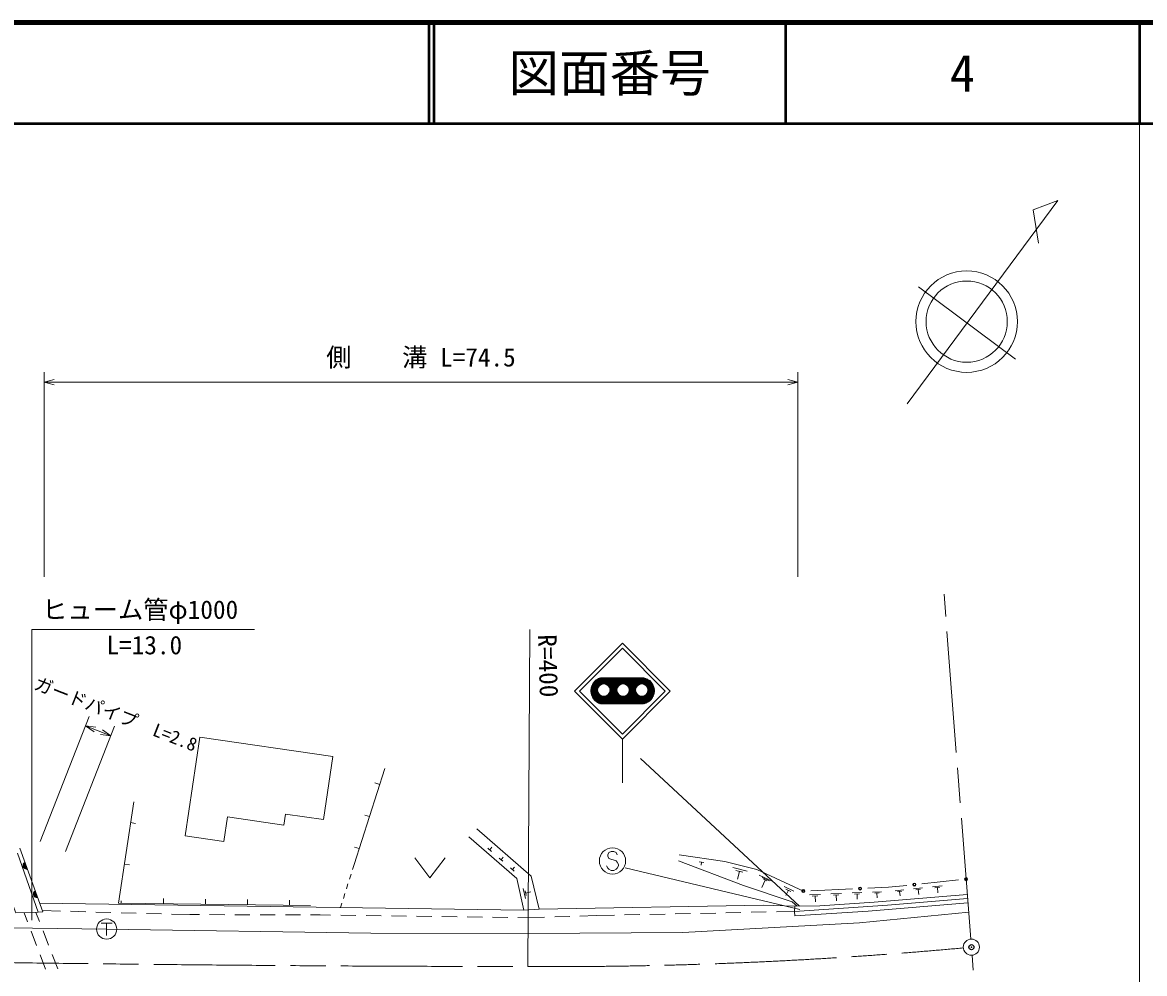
# Model space of a CAD drawing. Units: millimetres, scale not verified. Extents: x 40000 to 680000, y 20000 to 380000.
# Drawn here: x 468589 to 579500, y 285948 to 380000 of the extents above; entities that cross this region are included whole.
import ezdxf
from ezdxf.enums import TextEntityAlignment as Align

# ---------------------------------------------------------------- set-up
doc = ezdxf.new("R2010")
doc.units = ezdxf.units.MM
doc.header["$LTSCALE"] = 1000
doc.header["$PDMODE"] = 32
doc.header["$PDSIZE"] = 500
doc.linetypes.add('CHAIN', pattern=[18.5, 12, -1.5, 3.5, -1.5])
for name, color, linetype, lineweight in [('M-BGD', 7, 'Continuous', 13), ('M-BGD-EXST', 7, 'Continuous', 13), ('M-BMK', 2, 'CHAIN', 13), ('M-BMK-OTRS', 5, 'Continuous', 13), ('M-BMK-SRVR', 3, 'Continuous', 13), ('M-STR-HTXT', 7, 'Continuous', 13), ('M-STR-STRC', 7, 'Continuous', 13), ('M-TTL', 2, 'Continuous', 140), ('M-TTL-BAND', 7, 'Continuous', 13), ('M-TTL-LINE', 7, 'Continuous', 50)]:
    doc.layers.add(name, color=color, linetype=linetype, lineweight=lineweight)
doc.layers.add('M-OTRS', color=6, linetype='Continuous')
doc.layers.add('M-TTL-TXT', color=7, linetype='Continuous')
doc.styles.add('ＭＳ ゴシック', font='')
doc.styles.get('ＭＳ ゴシック').set_extended_font_data('MS Gothic')

msp = doc.modelspace()

# ---------------------------------------------------------------- linework, layer by layer
at = {"layer": 'M-BGD'}
for p, q in [((486111, 309340), (484674, 299569)), ((486111, 309340), (499274, 307405)), ((498357, 301167), (499274, 307405)), ((504418, 306227), (501374, 296721)), ((503910, 304642), (503434, 304795)), ((478093, 292912), (479587, 302933)), ((494429, 300621), (494591, 301721)), ((494591, 301721), (498357, 301167)), ((479280, 300877), (479775, 300803)), ((488487, 299008), (488845, 301443)), ((494429, 300621), (488845, 301443)), ((502896, 301474), (502420, 301626)), ((484674, 299569), (488487, 299008)), ((501882, 298305), (501405, 298457)), ((514775, 298186), (514988, 298432)), ((507370, 297405), (508870, 295405)), ((508870, 295405), (510370, 297405)), ((514959, 298026), (514590, 298346)), ((516083, 297051), (515714, 297371)), ((515898, 297211), (516112, 297457)), ((478668, 296764), (479162, 296690)), ((501374, 296721), (501222, 296244)), ((517206, 296077), (516838, 296396)), ((517022, 296236), (517235, 296482)), ((535486, 296990), (535927, 296926)), ((535706, 296958), (535664, 296664)), ((538792, 296422), (540210, 296065)), ((539099, 296144), (539808, 295965)), ((501069, 295768), (500917, 295292)), ((539454, 296054), (539264, 295298)), ((541397, 295692), (542764, 295061)), ((541996, 295194), (541659, 294465)), ((541697, 295443), (542380, 295127)), ((541825, 295273), (542167, 295115)), ((557494, 294824), (561117, 295206)), ((500764, 294816), (500612, 294340)), ((518300, 293381), (518080, 294359)), ((518376, 293655), (518265, 294144)), ((518321, 293899), (518842, 294017)), ((543863, 294552), (544846, 294098)), ((544048, 294308), (544540, 294080)), ((544294, 294194), (544052, 293670)), ((546525, 294142), (550636, 294321)), ((550589, 293919), (551560, 293961)), ((552135, 294387), (554190, 294477)), ((552602, 294007), (553488, 294046)), ((552828, 293899), (553271, 293918)), ((554190, 294477), (556002, 294667)), ((554851, 294144), (555696, 294233)), ((555074, 294054), (555496, 294098)), ((555285, 294076), (555333, 293626)), ((556661, 294335), (557563, 294430)), ((556899, 294238), (557350, 294286)), ((557125, 294262), (557175, 293781)), ((558528, 294531), (559490, 294632)), ((558782, 294428), (559263, 294479)), ((559022, 294453), (559076, 293940)), ((497067, 292695), (478093, 292912)), ((478357, 292909), (478360, 293139)), ((482515, 292862), (482521, 293362)), ((486673, 292814), (486679, 293314)), ((490831, 292766), (490836, 293266)), ((494988, 292719), (494994, 293219)), ((500155, 292911), (500018, 292485)), ((500460, 293863), (500307, 293387)), ((546380, 293735), (547476, 293783)), ((546661, 293601), (547208, 293625)), ((546935, 293613), (546960, 293028)), ((548496, 293827), (549549, 293873)), ((548766, 293699), (549292, 293722)), ((549029, 293710), (549054, 293148)), ((550838, 293800), (551323, 293821)), ((551081, 293811), (551103, 293293)), ((553050, 293908), (553071, 293436)), ((468753, 291970), (469095, 291071)), ((470268, 291096), (469919, 291999)), ((472341, 292131), (470547, 292181)), ((474840, 292062), (473341, 292104)), ((477339, 291994), (475840, 292035)), ((479838, 291925), (478339, 291966)), ((482337, 291856), (480838, 291897)), ((485131, 291779), (483337, 291828)), ((486077, 291777), (485131, 291779)), ((488577, 291770), (487077, 291774)), ((491077, 291763), (489577, 291767)), ((493577, 291757), (492077, 291761)), ((496077, 291750), (494577, 291754)), ((498023, 291745), (497077, 291748)), ((499054, 291731), (498023, 291745)), ((501554, 291697), (500054, 291717)), ((527112, 291720), (525310, 291681)), ((529612, 291773), (528112, 291741)), ((532111, 291826), (530611, 291794)), ((534610, 291879), (533111, 291847)), ((537110, 291932), (535610, 291900)), ((539609, 291985), (538110, 291953)), ((542109, 292038), (540609, 292006)), ((544911, 292097), (543109, 292059)), ((544911, 292097), (544927, 292619)), ((504054, 291663), (502554, 291683)), ((506554, 291629), (505054, 291649)), ((509053, 291595), (507553, 291615)), ((511553, 291560), (510053, 291581)), ((514053, 291526), (512553, 291547)), ((516553, 291492), (515053, 291513)), ((518583, 291464), (517553, 291478)), ((520198, 291516), (518583, 291464)), ((522696, 291597), (521197, 291549)), ((525310, 291681), (523696, 291629)), ((469451, 290136), (469984, 288734)), ((471171, 288764), (470629, 290163)), ((470340, 287799), (470873, 286397)), ((472073, 286433), (471532, 287832))]:
    msp.add_line(p, q, dxfattribs=at)
for points in [[(513506, 300249), (518884, 295579), (519652, 292332)], [(518150, 292228), (517449, 295336), (512699, 299457)], [(465962, 297092), (467936, 291949), (470159, 292005), (468088, 297842)], [(468325, 298343), (470590, 292060), (470159, 292005)], [(533505, 297681), (538022, 297028), (541175, 296235), (545776, 294109)], [(545170, 292620), (544667, 293046), (539864, 294644), (533435, 297097)], [(470285, 292907), (518150, 292228), (519652, 292332), (541832, 292715), (544927, 292619)], [(562044, 292956), (552166, 292110), (544938, 291661), (544911, 292097), (554105, 292702), (562012, 293366)], [(561980, 293783), (552788, 293011), (547398, 292631), (544927, 292619)]]:
    msp.add_lwpolyline(points, dxfattribs=at)
for centre, radius in [((561863, 295284), 150), ((561863, 295284), 120), ((561863, 295284), 100), ((545776, 294109), 150), ((545776, 294109), 120), ((545776, 294109), 100), ((551386, 294354), 150), ((551386, 294354), 120), ((551386, 294354), 100), ((556748, 294746), 150), ((556748, 294746), 120), ((556748, 294746), 100)]:
    msp.add_circle(centre, radius, dxfattribs=at)
for centre, radius, start, end in [((469000, 296631), 354, 118.6277, 281.03288), ((469000, 296631), 283, 120.85174, 278.80884), ((469000, 296631), 212, 124.59807, 275.06252), ((469000, 296631), 142, 132.3098, 267.35079), ((469000, 296631), 100, 142.62746, 257.03312), ((470017, 293809), 354, 118.6277, 281.03288), ((470017, 293809), 283, 120.85174, 278.80884), ((470017, 293809), 212, 124.59807, 275.06252), ((470017, 293809), 142, 132.3098, 267.35079), ((470017, 293809), 100, 142.62746, 257.03312)]:
    msp.add_arc(centre, radius, start, end, dxfattribs=at)
at = {"layer": 'M-BGD-EXST'}
for p, q in [((476363, 290947), (477463, 290947)), ((476913, 290947), (476913, 289697))]:
    msp.add_line(p, q, dxfattribs=at)
msp.add_circle((476913, 290347), 1000, dxfattribs=at)
at = {"layer": 'M-BMK'}
for p, q in [((562323, 289359), (559677, 323468)), ((566467, 235947), (562447, 287764))]:
    msp.add_line(p, q, dxfattribs=at)
for centre, radius, start, end in [((521185, 728288), 441653, 269.65911, 275.24882), ((521585, 4073051), 3786409, 269.11462, 269.95419)]:
    msp.add_arc(centre, radius, start, end, dxfattribs=at)
at = {"layer": 'M-BMK-OTRS'}
msp.add_lwpolyline([(61704, 295953), (252852, 293355), (347408, 292089), (476913, 290347), (503028, 289942), (518575, 289918), (533850, 290000), (551326, 290968), (562116, 292025)], dxfattribs=at)
at = {"layer": 'M-BMK-SRVR'}
for p, q in [((556047, 342291), (570912, 362391)), ((570912, 362391), (568481, 361472)), ((568481, 361472), (569011, 358160)), ((557154, 353844), (566739, 346710)), ((518558, 286643), (518736, 319968))]:
    msp.add_line(p, q, dxfattribs=at)
for centre, radius in [((561921, 350414), 5016), ((561921, 350414), 4013), ((562385, 288561), 800)]:
    msp.add_circle(centre, radius, dxfattribs=at)
at = {"layer": 'M-OTRS'}
msp.add_point((562385, 288561), dxfattribs=at)
at = {"layer": 'M-STR-HTXT'}
for p, q in [((470724, 325167), (470724, 345426)), ((545232, 325167), (545232, 345426)), ((470724, 344426), (471724, 344676)), ((470724, 344426), (545232, 344426)), ((470724, 344426), (471724, 344176)), ((545232, 344426), (544232, 344676)), ((545232, 344426), (544232, 344176)), ((470328, 298997), (475189, 311382)), ((472837, 298012), (477699, 310397)), ((474824, 310451), (477333, 309466)), ((474824, 310451), (475663, 309853)), ((474824, 310451), (475846, 310319)), ((477333, 309466), (476311, 309599)), ((477333, 309466), (476494, 310064))]:
    msp.add_line(p, q, dxfattribs=at)
msp.add_lwpolyline([(469529, 291241), (469529, 319972), (491529, 319972)], dxfattribs=at)
at = {"layer": 'M-STR-STRC'}
for p, q in [((523150, 313870), (527888, 318607)), ((527888, 318607), (532625, 313870)), ((523645, 313870), (527888, 318112)), ((527888, 318112), (532130, 313870)), ((524779, 313885), (526092, 315197)), ((524785, 314031), (525950, 315197)), ((524788, 313752), (526233, 315197)), ((524808, 313630), (526374, 315197)), ((524811, 314199), (525809, 315197)), ((524873, 314403), (525633, 315162)), ((525874, 314569), (525400, 315043)), ((525992, 314592), (525489, 315096)), ((526136, 314590), (525584, 315142)), ((525659, 312643), (528213, 315197)), ((526348, 314519), (525686, 315182)), ((525731, 315197), (529962, 315197)), ((528390, 312619), (525812, 315197)), ((525894, 314574), (526516, 315197)), ((527381, 313769), (525953, 315197)), ((526056, 314595), (526657, 315197)), ((527344, 313948), (526095, 315197)), ((526183, 314581), (526799, 315197)), ((527351, 314082), (526236, 315197)), ((526291, 314547), (526940, 315197)), ((527380, 314194), (526378, 315197)), ((526383, 314498), (527082, 315197)), ((526463, 314437), (527223, 315197)), ((527425, 314291), (526519, 315197)), ((526532, 314364), (527364, 315197)), ((526588, 314279), (527506, 315197)), ((526614, 313740), (528072, 315197)), ((526632, 314181), (527647, 315197)), ((526659, 314067), (527789, 315197)), ((527484, 314374), (526661, 315197)), ((526662, 313929), (527930, 315197)), ((527553, 314445), (526802, 315197)), ((527635, 314505), (526943, 315197)), ((527729, 314552), (527085, 315197)), ((527839, 314584), (527226, 315197)), ((527969, 314595), (527368, 315197)), ((527473, 312619), (530037, 315182)), ((528139, 314567), (527509, 315197)), ((530175, 312672), (527650, 315197)), ((527695, 314538), (528354, 315197)), ((529239, 313750), (527792, 315197)), ((527891, 314592), (528496, 315197)), ((529195, 313936), (527933, 315197)), ((528031, 314591), (528637, 315197)), ((529199, 314072), (528075, 315197)), ((528147, 314565), (528779, 315197)), ((529227, 314186), (528216, 315197)), ((528245, 314522), (528920, 315197)), ((528331, 314466), (529061, 315197)), ((529271, 314283), (528358, 315197)), ((528405, 314399), (529203, 315197)), ((528467, 314319), (529344, 315197)), ((529328, 314367), (528499, 315197)), ((528516, 314228), (529486, 315197)), ((528549, 313836), (529910, 315197)), ((528552, 314121), (529627, 315197)), ((528567, 313995), (529769, 315197)), ((529397, 314440), (528640, 315197)), ((529478, 314501), (528782, 315197)), ((529571, 314549), (528923, 315197)), ((529679, 314582), (529065, 315197)), ((529807, 314595), (529206, 315197)), ((529972, 314572), (529348, 315197)), ((531034, 313652), (529489, 315197)), ((529522, 314526), (530148, 315152)), ((531052, 313775), (529630, 315197)), ((529728, 314591), (530252, 315115)), ((531059, 313910), (529772, 315197)), ((529871, 314592), (530349, 315070)), ((531050, 314060), (529913, 315197)), ((529988, 314568), (530439, 315019)), ((531018, 314234), (530079, 315172)), ((530940, 314453), (530299, 315094)), ((526127, 312619), (524780, 313966)), ((526269, 312619), (524792, 314095)), ((526410, 312619), (524815, 314214)), ((524837, 313518), (525461, 314142)), ((525603, 313567), (524845, 314325)), ((524873, 313413), (525440, 313980)), ((525453, 313859), (524884, 314428)), ((525441, 314012), (524929, 314525)), ((525459, 314135), (524980, 314615)), ((525496, 314240), (525036, 314700)), ((525058, 314729), (525307, 314978)), ((525548, 314330), (525098, 314779)), ((525611, 314408), (525166, 314853)), ((525686, 314474), (525239, 314922)), ((525774, 314528), (525317, 314985)), ((525776, 312619), (527401, 314243)), ((525918, 312619), (527346, 314047)), ((526059, 312619), (527347, 313907)), ((528249, 312619), (526589, 314279)), ((528107, 312619), (526659, 314067)), ((527966, 312619), (526662, 313923)), ((527615, 312619), (529262, 314266)), ((527756, 312619), (529198, 314060)), ((527897, 312619), (529196, 313917)), ((530066, 312640), (528539, 314167)), ((529946, 312619), (528567, 313997)), ((529312, 312619), (530997, 314304)), ((529453, 312619), (531028, 314193)), ((529595, 312619), (531049, 314073)), ((529736, 312619), (531059, 313941)), ((530088, 314526), (530524, 314962)), ((530175, 314471), (530603, 314900)), ((530249, 314405), (530676, 314832)), ((530312, 314326), (530744, 314758)), ((530363, 314236), (530807, 314679)), ((531006, 313539), (530394, 314150)), ((530399, 314131), (530864, 314595)), ((530403, 313851), (530960, 314408)), ((530417, 314007), (530915, 314504)), ((530970, 313433), (530417, 313986)), ((523150, 313870), (527888, 309132)), ((523645, 313870), (527888, 309627)), ((525986, 312619), (524782, 313823)), ((525845, 312619), (524802, 313661)), ((525690, 312632), (524852, 313469)), ((524917, 313315), (525454, 313852)), ((524966, 313223), (525488, 313745)), ((525422, 312758), (524979, 313202)), ((525021, 313137), (525537, 313652)), ((525082, 313056), (525598, 313572)), ((525148, 312981), (525671, 313504)), ((525220, 312911), (525756, 313447)), ((525296, 312846), (525854, 313404)), ((525378, 312786), (525968, 313377)), ((525466, 312733), (526107, 313373)), ((525559, 312685), (526296, 313421)), ((526552, 312619), (525637, 313534)), ((526693, 312619), (525928, 313384)), ((526835, 312619), (526082, 313372)), ((526200, 312619), (527373, 313792)), ((526976, 312619), (526205, 313390)), ((527117, 312619), (526309, 313427)), ((526342, 312619), (527416, 313693)), ((527259, 312619), (526399, 313478)), ((527400, 312619), (526477, 313542)), ((526483, 312619), (527472, 313607)), ((527542, 312619), (526543, 313617)), ((527683, 312619), (526598, 313704)), ((526625, 312619), (527539, 313533)), ((527825, 312619), (526638, 313805)), ((526766, 312619), (527619, 313471)), ((526908, 312619), (527711, 313422)), ((527049, 312619), (527817, 313387)), ((527190, 312619), (527943, 313371)), ((527332, 312619), (528102, 313389)), ((528532, 312619), (527741, 313410)), ((527888, 309627), (532130, 313870)), ((527888, 309132), (532625, 313870)), ((528673, 312619), (527920, 313372)), ((528039, 312619), (529221, 313800)), ((528815, 312619), (528054, 313379)), ((528956, 312619), (528166, 313408)), ((528180, 312619), (529262, 313700)), ((529097, 312619), (528262, 313454)), ((528322, 312619), (529317, 313614)), ((529239, 312619), (528346, 313512)), ((529380, 312619), (528417, 313582)), ((528463, 312619), (529384, 313539)), ((529522, 312619), (528477, 313663)), ((529663, 312619), (528524, 313757)), ((529804, 312619), (528556, 313867)), ((528605, 312619), (529462, 313476)), ((528746, 312619), (529553, 313425)), ((528887, 312619), (529658, 313389)), ((529029, 312619), (529782, 313371)), ((529170, 312619), (529937, 313385)), ((530277, 312712), (529572, 313417)), ((530372, 312758), (529757, 313373)), ((529877, 312619), (531054, 313795)), ((530461, 312810), (529894, 313377)), ((530544, 312869), (530008, 313405)), ((530032, 312632), (531029, 313629)), ((530622, 312933), (530105, 313449)), ((530694, 313002), (530189, 313506)), ((530236, 312694), (530967, 313425)), ((530761, 313077), (530262, 313575)), ((530822, 313157), (530323, 313656)), ((530877, 313243), (530371, 313749)), ((530927, 313335), (530404, 313857)), ((530579, 312896), (530764, 313081)), ((525731, 312619), (529962, 312619)), ((527888, 309132), (527888, 304802)), ((529691, 307217), (545401, 292621)), ((526556, 297912), (526438, 297676)), ((526438, 297676), (526438, 297558)), ((526438, 297558), (526556, 297321)), ((526792, 298030), (526556, 297912)), ((526556, 297321), (527265, 297085)), ((527029, 298030), (526792, 298030)), ((527265, 297912), (527029, 298030)), ((527383, 297676), (527265, 297912)), ((526438, 296376), (526320, 296612)), ((526556, 296258), (526438, 296376)), ((526792, 296139), (526556, 296258)), ((527029, 296139), (526792, 296139)), ((527265, 296258), (527029, 296139)), ((527265, 297085), (527383, 296967)), ((527383, 296376), (527265, 296258)), ((527383, 296967), (527502, 296730)), ((527502, 296612), (527383, 296376)), ((527502, 296730), (527502, 296612)), ((528160, 296390), (545421, 292293))]:
    msp.add_line(p, q, dxfattribs=at)
for centre, radius in [((526053, 313983), 612), ((527955, 313983), 612), ((529805, 313983), 612), ((526911, 297085), 1300)]:
    msp.add_circle(centre, radius, dxfattribs=at)
for centre, radius, start, end in [((526128, 313908), 1349, 107.11297, 252.88703), ((529753, 313908), 1306, 279.22415, 80.77585)]:
    msp.add_arc(centre, radius, start, end, dxfattribs=at)
at = {"layer": 'M-TTL'}
msp.add_line((680000, 380000), (40000, 380000), dxfattribs=at)
at = {"layer": 'M-TTL-BAND'}
msp.add_line((579000, 20000), (579000, 370000), dxfattribs=at)
at = {"layer": 'M-TTL-LINE'}
for p, q in [((508747, 380000), (508747, 370000)), ((509247, 380000), (509247, 370000)), ((543997, 380000), (543997, 370000)), ((579000, 380000), (579000, 370000)), ((40000, 370000), (680000, 370000))]:
    msp.add_line(p, q, dxfattribs=at)

# ---------------------------------------------------------------- texts
at = {"layer": 'M-BMK-SRVR', "style": 'ＭＳ ゴシック'}
msp.add_text('R=400', height=1833, rotation=271.768, dxfattribs=at).set_placement((520460, 319494), align=Align.MIDDLE_LEFT)
at = {"layer": 'M-STR-HTXT', "style": 'ＭＳ ゴシック'}
msp.add_text('側\u3000\u3000溝 L=74.5', height=1833, dxfattribs=at).set_placement((507978, 345426), align=Align.BOTTOM_CENTER)
for s, p in [('ヒューム管φ1000', (470529, 320472)), ('L=13.0', (476894, 316964))]:
    msp.add_text(s, height=1833, dxfattribs=at).set_placement(p, align=Align.BOTTOM_LEFT)
msp.add_text('ガードパイプ  L=2.8', height=1320, rotation=338.569, dxfattribs=at).set_placement((477429, 310632), align=Align.BOTTOM_CENTER)
at = {"layer": 'M-TTL-TXT', "style": 'ＭＳ ゴシック'}
for s, p in [('図面番号', (526622, 375000)), ('4', (561497, 375000))]:
    msp.add_text(s, height=3666, dxfattribs=at).set_placement(p, align=Align.MIDDLE_CENTER)

doc.saveas('drawing.dxf')
